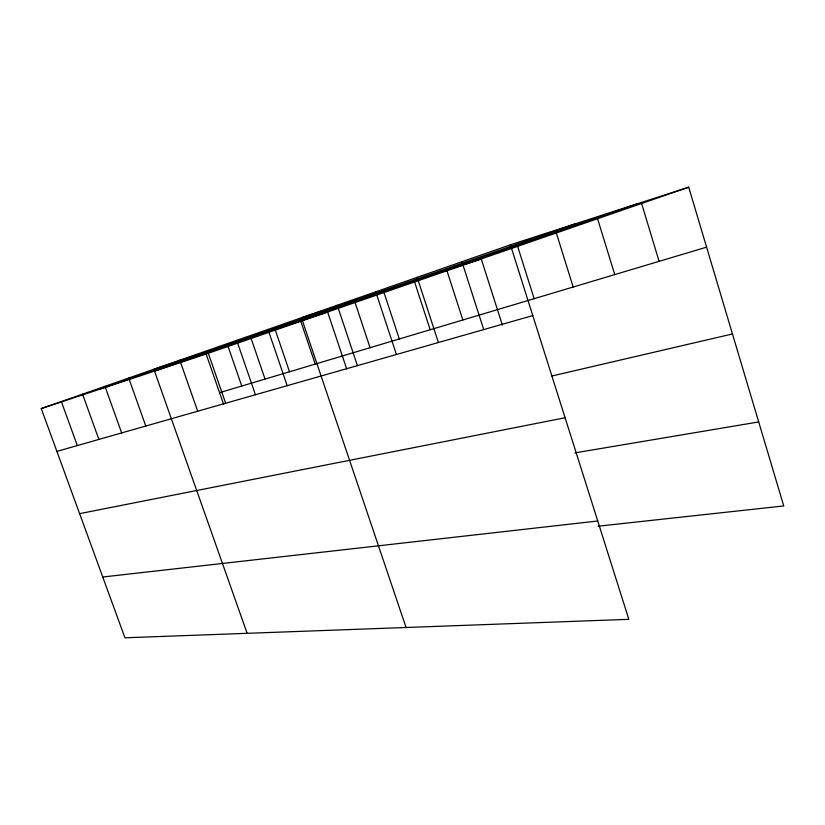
<?xml version="1.0" encoding="UTF-8"?>
<svg xmlns="http://www.w3.org/2000/svg" width="825" height="825" viewBox="0 0 825 825"><rect width="100%" height="100%" fill="white"/><g stroke="black" fill="none" stroke-linecap="round" stroke-linejoin="round"><path stroke-width="1.24" d="M510.407 244.808L628.836 619.327L124.936 637.797L41.25 408.561L510.407 244.808L688.71 187.203L783.75 505.942L598.084 526.206M99.701 389.225L576.211 223.554M155.616 370.734L636.446 204.084M41.25 408.561L206.126 354.028L688.71 187.203M219.563 392.669L706.592 247.16M56.894 451.409L532.785 315.583M551.904 376.004L732.466 333.95M79.612 513.645L565.094 417.749M574.891 452.894L758.701 421.926M102.743 577.015L597.743 520.998M61.339 401.548L77.323 445.572M82.552 394.144L98.876 439.426M104.961 386.327L121.667 432.919M128.7 378.036L145.778 426.04M247.139 633.322L153.873 369.249L327.618 312.036L346.727 369.022M179.809 360.205L197.691 411.221M207.364 350.584L225.668 403.239M206.126 354.028L223.647 404.405M228.082 346.438L241.756 386.038M251.12 338.477L265.052 379.077M236.693 340.343L255.43 394.742M267.981 329.423L287.183 385.677M275.323 330.113L289.513 371.766M406.055 627.495L301.424 317.749L481.243 258.926L502.384 325.132M300.795 321.307L315.243 364.083M337.25 305.25L357.421 365.63M355.07 302.538L370.074 347.696M375.736 291.813L396.423 354.502M384.017 292.535L399.31 338.962M414.604 281.964L430.186 329.742M417.172 277.355L438.405 342.519M446.954 270.775L462.846 319.987M461.928 261.731L483.718 329.588M517.636 246.345L534.146 298.681M556.328 232.97L573.179 287.017M597.568 218.708L614.749 274.601M641.592 203.486L659.123 261.339"/></g></svg>
